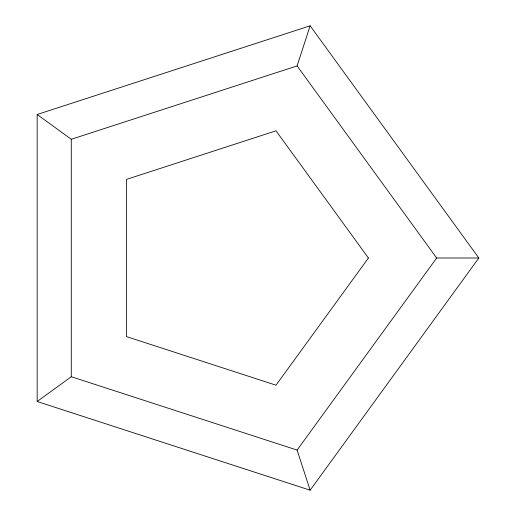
<?xml version="1.0" encoding="UTF-8"?>
<svg xmlns="http://www.w3.org/2000/svg" width="516" height="516" viewBox="0 0 516 516"><rect width="100%" height="100%" fill="white"/><g stroke="black" fill="none" stroke-linecap="round" stroke-linejoin="round"><path stroke-width="0.77" d="M37.165 114.494L71.285 139.281L297.1 65.913L310.135 25.8L478.835 258L310.135 490.2L37.165 401.506L37.165 114.494L310.135 25.8M310.135 490.2L297.1 450.087L436.659 258L478.835 258M37.165 401.506L71.285 376.719L71.285 139.281M71.285 376.719L297.1 450.087M297.1 65.913L436.659 258M368.418 258L276.008 385.188L126.497 336.606L126.497 179.394L276.008 130.812L368.418 258"/></g></svg>
